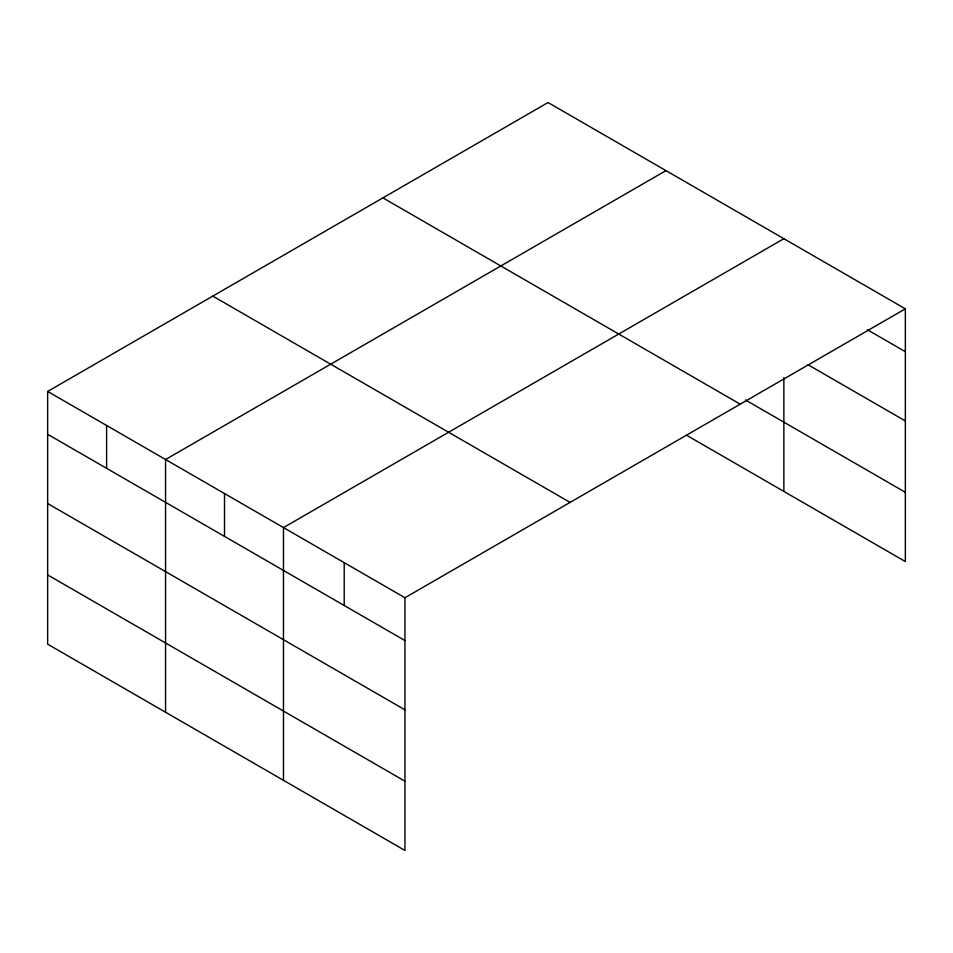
<?xml version="1.0" encoding="UTF-8"?>
<svg xmlns="http://www.w3.org/2000/svg" width="953" height="953" viewBox="0 0 953 953"><rect width="100%" height="100%" fill="white"/><g stroke="black" fill="none" stroke-linecap="round" stroke-linejoin="round"><path stroke-width="1.43" d="M905.35 308.832L548.046 102.543L47.65 391.445L47.65 644.168L404.954 850.457L404.954 597.734L905.35 308.832L905.35 561.555L686.458 435.176M665.956 170.623L165.56 459.525L165.56 712.236M783.866 238.703L283.47 527.593L283.47 780.316M867.385 329.762L905.35 351.681M807.906 364.677L905.35 420.94M745.413 399.962L905.35 492.296M382.915 197.879L740.219 404.179M212.781 296.109L570.085 502.398M47.65 391.445L404.954 597.734M47.65 434.282L404.954 640.571M47.65 503.541L404.954 709.83M47.65 574.897L404.954 781.198M783.866 377.555L783.866 491.414M344.212 562.663L344.212 605.5M224.515 493.559L224.515 536.396M106.605 425.479L106.605 468.316"/></g></svg>
